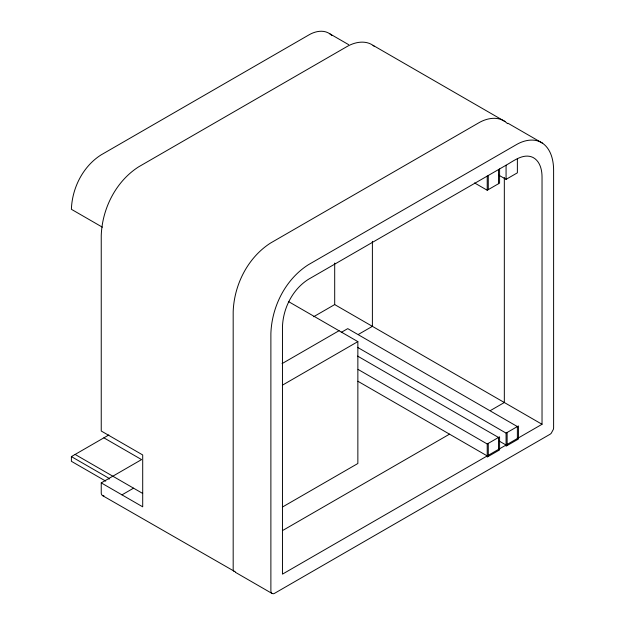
<?xml version="1.0" encoding="UTF-8"?>
<svg xmlns="http://www.w3.org/2000/svg" width="625" height="625" viewBox="0 0 625 625"><rect width="100%" height="100%" fill="white"/><g stroke="black" fill="none" stroke-linecap="round" stroke-linejoin="round"><path stroke-width="0.94" d="M372.391 241.328L372.391 326.336L358.523 334.344M504.328 177.422L504.328 402.516L490.469 410.523M542.031 424.281L542.031 176.969C542.039 169.703 539.969 161.188 533.062 157.484C523.516 152.891 513.875 160.852 506.07 165.211L308.242 279.43C292.469 289.516 283.086 308.344 282.461 326.844L282.461 574.141L542.031 424.281L334.695 304.578L313.656 316.719M474.563 182.93L487.219 190.242L499.586 183.102L499.586 168.953M498.477 174.969L506.07 179.359L517.375 172.828L517.375 158.695M105.734 481.133L71.391 461.305L71.391 456.594L108.836 434.969M282.047 363.625L339.109 330.672M341.273 332.367L347.742 328.633L517.375 426.578L517.375 439.633M235.539 571.984L102.336 495.492L101.5 494.375A6.25 3.609 -60 0 1 101.242 492.789L101.242 482.883L141.578 459.594L103.883 437.828M282.461 385.148L357.859 341.617L357.859 463.5L282.461 507.031M121.977 494.859L133.555 488.172M283.156 530.211L449.523 434.156M487.219 443.984L499.586 436.844L499.586 449.906L487.219 457.047L487.219 443.984L358.094 369.438M506.07 433.102L518.438 425.961L518.438 439.023L506.07 446.164L506.07 433.102L357.531 347.344M507.555 123.641L504.969 121.508L373.031 45.336C365.023 39.867 354.422 42.125 346.609 46.781L138.602 166.867C115.742 181.492 102.141 208.781 101.242 235.594L101.242 431.023L142.703 454.961L142.703 506.828L101.242 482.883M504.969 121.508C496.961 116.039 486.367 118.297 478.547 122.953L270.547 243.047C247.68 257.672 234.086 284.953 233.18 311.766L233.18 568.961A6.25 3.609 -60 0 0 233.445 570.547L234.273 571.664M542.664 143.273C534.664 137.805 524.062 140.062 516.25 144.719L308.242 264.812C285.383 279.438 271.781 306.719 270.883 333.531L270.883 590.727A6.25 3.609 -60 0 0 271.141 592.312L271.977 593.43L273.242 593.75A4.891 2.828 -60 0 0 274.617 593.289L549.875 434.367A4.891 2.828 -60 0 0 551.25 433.242L553.352 429.383A6.25 3.609 -60 0 0 553.609 427.492L553.609 170.297C553.578 160.453 551.117 149.344 542.664 143.273L507.953 123.234M348.633 44.656L329.781 33.773C323.461 29.453 315.086 31.234 308.906 34.914L100.906 155.008C82.844 166.562 72.102 188.117 71.391 209.297L102.383 227.188M102.336 495.492L103.602 495.805A4.891 2.828 -60 0 0 103.945 495.758M288.367 301.5L357.859 341.617M357.586 356.086L498.531 437.461L498.531 450.516M499.367 441.172L506.07 445.039M357.922 381.273L487.219 455.922M75.125 454.437L142.68 493.438M71.391 456.594L109.086 478.359L109.086 479.242M235.469 572.352L271.977 593.43M373.031 45.336L374.32 46.398M329.781 33.773L331.828 35.453M507.125 432.492L507.125 445.555M506.07 165.211L506.07 179.359M498.531 169.562L498.531 183.711M488.281 175.484L488.281 189.625M488.281 443.375L488.281 456.438M487.219 176.094L487.219 190.242M334.695 263.039L334.695 304.578"/></g></svg>
